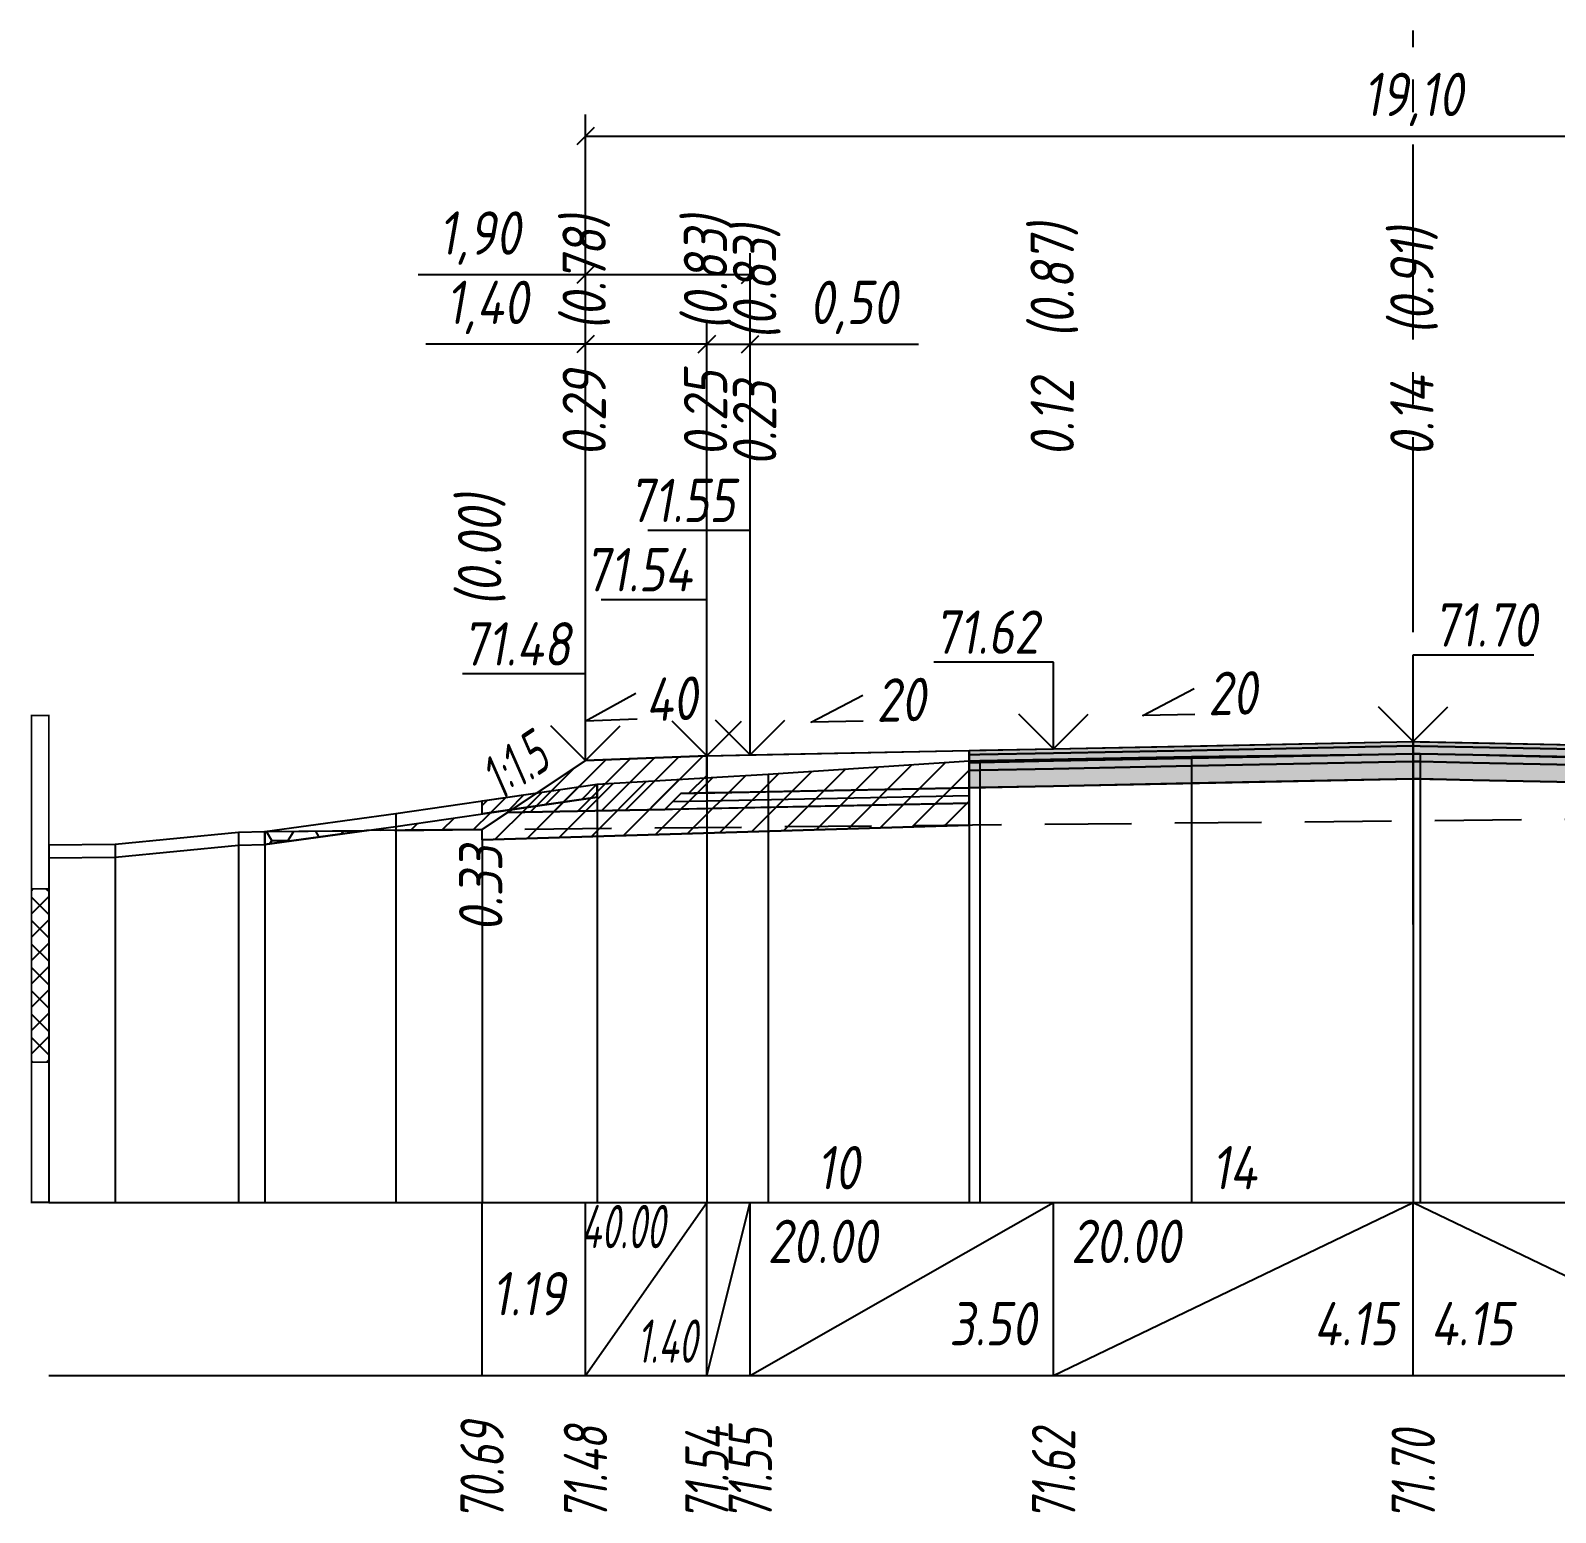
# Model space of a CAD drawing. Extents: x -717 to 1451, y -133302 to 233.
# Drawn here: x 78.9 to 166.9, y -8573.9 to -8488.4 of the extents above; entities that cross this region are included whole.
import ezdxf
from ezdxf.enums import TextEntityAlignment as Align

# ---------------------------------------------------------------- set-up
doc = ezdxf.new("R2010")
doc.units = 0
doc.linetypes.add('осевая2', pattern=[1.125, 0.75, -0.125, 0.125, -0.125])
doc.linetypes.add('штриховая', pattern=[0.75, 0.5, -0.25])
for name, color, linetype in [('Интерполированный поперечник', 2, 'Continuous'), ('Код_514', 1, 'Continuous'), ('Контур_0', 7, 'Continuous'), ('Контур_2521', 7, 'Continuous'), ('Контур_2564', 7, 'Continuous'), ('Контур_2660', 7, 'Continuous'), ('Контур_2665', 7, 'Continuous'), ('Контур_400', 7, 'Continuous'), ('Контур_508', 7, 'Continuous'), ('Контур_512', 7, 'Continuous'), ('Контур_513', 7, 'Continuous'), ('Контур_818', 7, 'Continuous'), ('Красный поперечник', 1, 'Continuous'), ('Линейка абсолютных высот', 7, 'Continuous'), ('Объём_2501', 7, 'Continuous'), ('Объём_2564', 7, 'Continuous'), ('Объём_2650', 7, 'Continuous'), ('Объём_2660', 7, 'Continuous'), ('Объём_2661', 7, 'Continuous'), ('Объём_2665', 7, 'Continuous'), ('Объём_2666', 7, 'Continuous'), ('Объём_2667', 7, 'Continuous'), ('Объём_2668', 7, 'Continuous'), ('Объём_2669', 7, 'Continuous'), ('Объём_2675', 7, 'Continuous'), ('Объём_2753', 7, 'Continuous'), ('Ось', 1, 'осевая2'), ('Откосы', 7, 'Continuous'), ('Отметки покрытия', 7, 'Continuous'), ('Рабочие отметки', 7, 'Continuous'), ('Рабочие отметки доп.', 7, 'Continuous'), ('Слои выравнивания', 7, 'Continuous'), ('Таблица', 7, 'Continuous'), ('Уклоны проезжей части', 7, 'Continuous'), ('Черный поперечник', 3, 'Continuous')]:
    doc.layers.add(name, color=color, linetype=linetype)
for name, color, linetype, true_color in [('Контур_2540', 2, 'Continuous', 0xffff00), ('Контур_2560', 2, 'Continuous', 0xffff00), ('Контур_2561', 7, 'Continuous', 0xff8040), ('Контур_2562', 3, 'Continuous', 0x00ff00), ('Контур_2563', 7, 'Continuous', 0xff8000), ('Контур_2570', 7, 'Continuous', 0x80ff00), ('Контур_2725', 7, 'Continuous', 0x323232), ('Контур_2736', 4, 'Continuous', 0x00ffff), ('Контур_2737', 4, 'Continuous', 0x00ffff), ('Контур_2738', 4, 'Continuous', 0x00ffff), ('Контур_2739', 4, 'Continuous', 0x00ffff), ('Контур_2741', 4, 'Continuous', 0x00ffff), ('Контур_2742', 4, 'Continuous', 0x00ffff), ('Контур_2743', 4, 'Continuous', 0x00ffff), ('Контур_2744', 7, 'Continuous', 0xa4ffff), ('Контур_2745', 7, 'Continuous', 0xa4ffff), ('Контур_2747', 4, 'Continuous', 0x00ffff), ('Контур_2748', 4, 'Continuous', 0x00ffff), ('Контур_2749', 4, 'Continuous', 0x00ffff), ('Контур_2750', 4, 'Continuous', 0x00ffff), ('Контур_2751', 4, 'Continuous', 0x00ffff), ('Контур_2752', 4, 'Continuous', 0x00ffff), ('Контур_2760', 7, 'Continuous', 0x323232), ('Контур_2761', 7, 'Continuous', 0x323232), ('Контур_2762', 7, 'Continuous', 0x323232), ('Контур_2763', 7, 'Continuous', 0x323232), ('Контур_402', 7, 'Continuous', 0xff6464), ('Контур_703', 4, 'Continuous', 0x00ffff), ('Контур_705', 4, 'Continuous', 0x00ffff), ('Контур_707', 4, 'Continuous', 0x00ffff), ('Контур_720', 131, 'Continuous', 0xaaffff), ('Объём_2500', 7, 'Continuous', 0xc0c0c0), ('Объём_2520', 7, 'Continuous', 0x80ffff), ('Объём_2540', 2, 'Continuous', 0xffff00), ('Объём_2560', 2, 'Continuous', 0xffff00), ('Объём_2561', 7, 'Continuous', 0xff8040), ('Объём_2562', 3, 'Continuous', 0x00ff00), ('Объём_2563', 7, 'Continuous', 0xff8000), ('Объём_2570', 7, 'Continuous', 0x80ff00), ('Объём_2600', 7, 'Continuous', 0x808000), ('Объём_2746', 2, 'Continuous', 0xffff00)]:
    doc.layers.add(name, color=color, linetype=linetype, true_color=true_color)
doc.styles.get("Standard").update_dxf_attribs({"font": 'txt', "height": 2.5})
doc.styles.add('М', font='romand.shx', dxfattribs={"width": 0.8, "oblique": 10, "height": 2.5})
doc.dimstyles.new('ISO-25', dxfattribs={"dimtxt": 2.5, "dimasz": 2.5, "dimexe": 1.25, "dimexo": 0.625, "dimtad": 1, "dimtxsty": 'Standard', "dimcen": 2.5, "dimadec": 0, "dimazin": 0, "dimtfac": 1, "dimtmove": 0, "dimatfit": 3, "dimfxl": 1, "dimarcsym": 0})

# ---------------------------------------------------------------- blocks, each defined once
blk = doc.blocks.new('_Oblique')
at = {"color": 0, "linetype": 'ByBlock', "lineweight": -2}
blk.add_line((-0.5, -0.5), (0.5, 0.5), dxfattribs=at)
blk = doc.blocks.new('*D186')
at = {"color": 0, "lineweight": -2, "transparency": 16777216}
for p, q in [((110.968, -8529.947), (110.968, -8505.227)), ((117.968, -8529.667), (117.968, -8505.227)), ((110.968, -8506.477), (101.752, -8506.477)), ((117.968, -8506.477), (110.968, -8506.477))]:
    blk.add_line(p, q, dxfattribs=at)
at = {"layer": 'Defpoints', "color": 0, "transparency": 16777216}
for p in [(117.968, -8506.477), (110.968, -8530.572), (117.968, -8530.292)]:
    blk.add_point(p, dxfattribs=at)
at = {"color": 0, "lineweight": -2, "transparency": 16777216, "rotation": 180}
blk.add_blockref('_Oblique', (110.968, -8506.477), dxfattribs=at)
at = {"color": 0, "lineweight": -2, "transparency": 16777216}
blk.add_blockref('_Oblique', (117.968, -8506.477), dxfattribs=at)
at = {"color": 0, "transparency": 16777216, "insert": (105.292, -8504.364), "char_height": 2.5, "width": 8.75, "attachment_point": 5, "style": 'М'}
blk.add_mtext('1,40', dxfattribs=at)
blk = doc.blocks.new('*D188')
at = {"color": 0, "lineweight": -2, "transparency": 16777216}
for p, q in [((117.968, -8529.667), (117.968, -8505.227)), ((120.468, -8529.617), (120.468, -8505.227)), ((117.968, -8506.477), (120.468, -8506.477)), ((120.468, -8506.477), (130.183, -8506.477))]:
    blk.add_line(p, q, dxfattribs=at)
at = {"layer": 'Defpoints', "color": 0, "transparency": 16777216}
for p in [(120.468, -8506.477), (117.968, -8530.292), (120.468, -8530.242)]:
    blk.add_point(p, dxfattribs=at)
at = {"color": 0, "lineweight": -2, "transparency": 16777216, "rotation": 180}
blk.add_blockref('_Oblique', (117.968, -8506.477), dxfattribs=at)
at = {"color": 0, "lineweight": -2, "transparency": 16777216}
blk.add_blockref('_Oblique', (120.468, -8506.477), dxfattribs=at)
at = {"color": 0, "transparency": 16777216, "insert": (126.421, -8504.364), "char_height": 2.5, "width": 9.16667, "attachment_point": 5, "style": 'М'}
blk.add_mtext('0,50', dxfattribs=at)
blk = doc.blocks.new('*D191')
at = {"color": 0, "lineweight": -2, "transparency": 16777216}
for p, q in [((110.968, -8529.947), (110.968, -8501.227)), ((120.468, -8529.617), (120.468, -8501.227)), ((110.968, -8502.477), (101.309, -8502.477)), ((120.468, -8502.477), (110.968, -8502.477))]:
    blk.add_line(p, q, dxfattribs=at)
at = {"layer": 'Defpoints', "color": 0, "transparency": 16777216}
for p in [(120.468, -8502.477), (110.968, -8530.572), (120.468, -8530.242)]:
    blk.add_point(p, dxfattribs=at)
at = {"color": 0, "lineweight": -2, "transparency": 16777216, "rotation": 180}
blk.add_blockref('_Oblique', (110.968, -8502.477), dxfattribs=at)
at = {"color": 0, "lineweight": -2, "transparency": 16777216}
blk.add_blockref('_Oblique', (120.468, -8502.477), dxfattribs=at)
at = {"color": 0, "transparency": 16777216, "insert": (104.849, -8500.364), "char_height": 2.5, "width": 8.75, "attachment_point": 5, "style": 'М'}
blk.add_mtext('1,90', dxfattribs=at)
blk = doc.blocks.new('*D192')
at = {"color": 0, "lineweight": -2, "transparency": 16777216}
for p, q in [((110.968, -8529.947), (110.968, -8493.227)), ((206.468, -8529.947), (206.468, -8493.227)), ((110.968, -8494.477), (206.468, -8494.477))]:
    blk.add_line(p, q, dxfattribs=at)
at = {"layer": 'Defpoints', "color": 0, "transparency": 16777216}
for p in [(206.468, -8494.477), (110.968, -8530.572), (206.468, -8530.572)]:
    blk.add_point(p, dxfattribs=at)
at = {"color": 0, "lineweight": -2, "transparency": 16777216, "rotation": 180}
blk.add_blockref('_Oblique', (110.968, -8494.477), dxfattribs=at)
at = {"color": 0, "lineweight": -2, "transparency": 16777216}
blk.add_blockref('_Oblique', (206.468, -8494.477), dxfattribs=at)
at = {"color": 0, "transparency": 16777216, "insert": (158.718, -8492.364), "char_height": 2.5, "width": 10.41667, "attachment_point": 5, "style": 'М'}
blk.add_mtext('19,10', dxfattribs=at)

msp = doc.modelspace()

# ---------------------------------------------------------------- hatches: boundary and pattern name
at = {"layer": 'Линейка абсолютных высот'}
h = msp.add_hatch(dxfattribs=at)
h.set_pattern_fill('ANSI37', scale=0.3, style=0)
h.paths.add_polyline_path([(80, -8547.915), (80, -8537.915), (79, -8537.915), (79, -8547.915)])
at = {"layer": 'Объём_2563'}
h = msp.add_hatch(dxfattribs=at)
h.set_pattern_fill('ANSI31', color=256, scale=0.3)
h.paths.add_polyline_path([(110.968, -8530.51), (117.968, -8530.23), (117.968, -8532.38), (116.468, -8532.41), (115.55, -8533.328), (106.468, -8533.51)])
at = {"layer": 'Объём_2570'}
h = msp.add_hatch(dxfattribs=at)
h.set_pattern_fill('ANSI31', color=256, scale=0.2)
h.paths.add_polyline_path([(111.632, -8532.619), (105, -8533.591), (105, -8532.841), (111.632, -8531.869)])
at = {"layer": 'Объём_2600'}
h = msp.add_hatch(dxfattribs=at)
h.set_pattern_fill('ANSI31', color=6, scale=0.4)
h.paths.add_polyline_path([(121.508, -8531.292), (133.093, -8530.527), (133.093, -8534.234), (105, -8535.077), (105, -8534.489), (98.334, -8534.552), (100.033, -8534.318), (111.632, -8532.619), (111.632, -8531.869)])
h = msp.add_hatch(dxfattribs=at)
h.set_pattern_fill('HONEY', color=5, scale=0.3)
h.paths.add_polyline_path([(92.472, -8535.358), (92.472, -8534.608), (98.334, -8534.552)])
at = {"layer": 'Слои выравнивания'}
for color, points in [(2, [(133.093, -8529.927), (133.721, -8529.915), (137.968, -8529.83), (145.921, -8529.671), (158.671, -8529.416), (158.718, -8529.415), (158.718, -8529.665), (158.671, -8529.666), (145.921, -8529.921), (137.968, -8530.08), (133.721, -8530.165), (133.093, -8530.177)]), (3, [(133.093, -8530.177), (133.721, -8530.165), (137.968, -8530.08), (145.921, -8529.921), (158.671, -8529.666), (158.718, -8529.665), (158.718, -8530.115), (158.671, -8530.116), (145.921, -8530.371), (137.968, -8530.53), (133.721, -8530.615), (133.093, -8530.627)]), (2, [(158.718, -8529.415), (158.729, -8529.415), (159.107, -8529.423), (162.159, -8529.484), (172.835, -8529.697), (179.468, -8529.83), (184.929, -8529.939), (184.929, -8530.189), (179.468, -8530.08), (172.835, -8529.947), (162.159, -8529.734), (159.107, -8529.673), (158.729, -8529.665), (158.718, -8529.665)]), (3, [(158.718, -8529.665), (158.729, -8529.665), (159.107, -8529.673), (162.159, -8529.734), (172.835, -8529.947), (179.468, -8530.08), (184.929, -8530.189), (184.929, -8530.639), (179.468, -8530.53), (172.835, -8530.397), (162.159, -8530.184), (159.107, -8530.123), (158.729, -8530.115), (158.718, -8530.115)]), (4, [(133.093, -8530.627), (133.721, -8530.615), (137.968, -8530.53), (145.921, -8530.371), (158.671, -8530.116), (158.718, -8530.115), (158.718, -8530.565), (158.671, -8530.566), (145.921, -8530.821), (137.968, -8530.98), (133.721, -8531.065), (133.093, -8531.077)]), (5, [(133.093, -8531.077), (133.721, -8531.065), (137.968, -8530.98), (145.921, -8530.821), (158.671, -8530.566), (158.718, -8530.565), (158.718, -8531.565), (158.671, -8531.566), (145.921, -8531.821), (137.968, -8531.98), (133.721, -8532.065), (133.093, -8532.077)]), (4, [(158.718, -8530.115), (158.729, -8530.115), (159.107, -8530.123), (162.159, -8530.184), (172.835, -8530.397), (179.468, -8530.53), (184.929, -8530.639), (184.929, -8531.089), (179.468, -8530.98), (172.835, -8530.847), (162.159, -8530.634), (159.107, -8530.573), (158.729, -8530.565), (158.718, -8530.565)]), (5, [(158.718, -8530.565), (158.729, -8530.565), (159.107, -8530.573), (162.159, -8530.634), (172.835, -8530.847), (179.468, -8530.98), (184.929, -8531.089), (184.929, -8532.089), (179.468, -8531.98), (172.835, -8531.847), (162.159, -8531.634), (159.107, -8531.573), (158.729, -8531.565), (158.718, -8531.565)])]:
    msp.add_hatch(color=color, dxfattribs=at).paths.add_polyline_path(points)

# ---------------------------------------------------------------- linework, layer by layer
at = {"layer": 'Интерполированный поперечник', "linetype": 'штриховая', "ltscale": 10, "flags": 128}
msp.add_lwpolyline([(92.472, -8534.608), (217.149, -8533.422)], dxfattribs=at)
at = {"layer": 'Код_514'}
for p, q in [((105, -8566), (105, -8556)), ((110.968, -8566), (110.968, -8556)), ((110.968, -8566), (117.968, -8556)), ((117.968, -8566), (117.968, -8556)), ((117.968, -8566), (120.468, -8556)), ((120.468, -8566), (120.468, -8556)), ((120.468, -8566), (137.968, -8556)), ((137.968, -8566), (137.968, -8556)), ((137.968, -8566), (158.718, -8556)), ((158.718, -8566), (158.718, -8556)), ((158.718, -8556), (179.468, -8566))]:
    msp.add_line(p, q, dxfattribs=at)
at = {"layer": 'Контур_0', "flags": 128}
for points in [[(110.968, -8530.51), (105, -8534.489), (105, -8534.489), (105, -8534.489), (105, -8534.489), (105, -8534.489), (105, -8534.489), (105, -8534.489), (105, -8534.489), (105, -8534.489), (105, -8534.489), (105, -8534.489), (105, -8534.489), (105, -8534.489), (105, -8534.489), (105, -8534.489)], [(110.968, -8530.51), (105, -8534.489), (105, -8534.489), (105, -8534.489), (105, -8534.489), (105, -8534.489), (105, -8534.489), (105, -8534.489), (105, -8534.489), (105, -8534.489), (105, -8534.489), (105, -8534.489), (105, -8534.489), (105, -8534.489), (105, -8534.489), (105, -8534.489), (105, -8534.489), (105, -8534.489), (105, -8534.489), (105, -8534.489), (105, -8534.489), (105, -8534.489), (105, -8534.489), (105, -8534.489), (105, -8534.489), (105, -8534.489), (105, -8534.489), (105, -8534.489), (105, -8534.489), (105, -8534.489)], [(120.468, -8532.33), (117.968, -8532.38), (117.968, -8530.23), (133.093, -8529.927), (133.093, -8532.077), (120.468, -8532.33), (120.468, -8532.33)], [(106.468, -8533.51), (115.55, -8533.328), (116.468, -8532.41), (117.968, -8532.38)], [(116.468, -8532.41), (133.093, -8532.077), (133.093, -8532.977), (115.55, -8533.328), (116.468, -8532.41), (116.468, -8532.41)]]:
    msp.add_lwpolyline(points, dxfattribs=at)
at = {"layer": 'Контур_2521', "color": 250, "flags": 128}
msp.add_lwpolyline([(116.009, -8532.869), (133.093, -8532.527)], dxfattribs=at)
at = {"layer": 'Контур_2540', "flags": 128}
msp.add_lwpolyline([(106.468, -8533.51), (133.093, -8532.977), (133.093, -8534.234), (105, -8535.077), (105, -8534.489), (106.468, -8533.51), (106.468, -8533.51)], dxfattribs=at)
at = {"layer": 'Контур_2560', "flags": 128}
msp.add_lwpolyline([(110.968, -8530.51), (110.968, -8530.51), (110.968, -8530.51), (117.968, -8530.23)], dxfattribs=at)
at = {"layer": 'Контур_2561', "flags": 128}
msp.add_lwpolyline([(117.968, -8530.23), (117.968, -8530.23), (110.968, -8530.51), (110.968, -8530.51), (117.968, -8530.23)], dxfattribs=at)
at = {"layer": 'Контур_2562', "flags": 128}
msp.add_lwpolyline([(110.968, -8530.51), (110.968, -8530.51), (110.968, -8530.51), (110.968, -8530.51), (110.968, -8530.51)], dxfattribs=at)
at = {"layer": 'Контур_2563', "flags": 128}
msp.add_lwpolyline([(110.968, -8530.51), (117.968, -8530.23), (117.968, -8532.38), (116.468, -8532.41), (115.55, -8533.328), (106.468, -8533.51), (110.968, -8530.51), (110.968, -8530.51)], dxfattribs=at)
at = {"layer": 'Контур_2564', "flags": 128}
msp.add_lwpolyline([(110.968, -8530.51), (117.968, -8530.23)], dxfattribs=at)
at = {"layer": 'Контур_2570', "flags": 128}
msp.add_lwpolyline([(80, -8536.113), (83.841, -8536.076), (90.945, -8535.394), (92.472, -8535.358), (92.472, -8535.358), (100.033, -8534.318), (111.632, -8532.619), (111.632, -8531.869), (121.508, -8531.292), (133.093, -8530.527), (133.721, -8530.508), (145.921, -8530.275), (158.718, -8530.115), (159.107, -8530.11), (172.835, -8530.44), (184.929, -8530.701), (193.274, -8531.552), (204.356, -8532.444), (204.356, -8533.194), (217.149, -8534.172), (217.149, -8534.172), (217.165, -8534.17), (243.17, -8532.753), (245.876, -8532.726)], dxfattribs=at)
at = {"layer": 'Контур_2660', "flags": 128}
msp.add_lwpolyline([(105, -8535.077), (133.093, -8534.234)], dxfattribs=at)
at = {"layer": 'Контур_2665', "flags": 128}
msp.add_lwpolyline([(110.968, -8530.51), (110.968, -8530.51)], dxfattribs=at)
at = {"layer": 'Контур_2725', "flags": 128}
msp.add_lwpolyline([(133.093, -8532.077), (133.721, -8532.065), (137.968, -8531.98), (145.921, -8531.821), (158.671, -8531.566), (158.718, -8531.565), (158.729, -8531.565), (159.107, -8531.573), (162.159, -8531.634), (172.835, -8531.847), (179.468, -8531.98), (184.929, -8532.089)], dxfattribs=at)
at = {"layer": 'Контур_2736', "flags": 128}
msp.add_lwpolyline([(110.968, -8530.51), (105, -8534.489)], dxfattribs=at)
at = {"layer": 'Контур_2737', "flags": 128}
msp.add_lwpolyline([(105, -8534.489), (105, -8534.489)], dxfattribs=at)
at = {"layer": 'Контур_2738', "flags": 128}
msp.add_lwpolyline([(105, -8534.489), (105, -8534.489)], dxfattribs=at)
at = {"layer": 'Контур_2739', "flags": 128}
msp.add_lwpolyline([(105, -8534.489), (105, -8534.489)], dxfattribs=at)
at = {"layer": 'Контур_2741', "flags": 128}
msp.add_lwpolyline([(105, -8534.489), (105, -8534.489)], dxfattribs=at)
at = {"layer": 'Контур_2742', "flags": 128}
msp.add_lwpolyline([(105, -8534.489), (105, -8534.489)], dxfattribs=at)
at = {"layer": 'Контур_2743', "flags": 128}
msp.add_lwpolyline([(105, -8534.489), (105, -8534.489)], dxfattribs=at)
at = {"layer": 'Контур_2744', "flags": 128}
msp.add_lwpolyline([(105, -8534.489), (105, -8534.489)], dxfattribs=at)
msp.add_lwpolyline([(105, -8534.489), (105, -8534.489)], dxfattribs=at)
msp.add_lwpolyline([(105, -8534.489), (105, -8534.489)], dxfattribs=at)
msp.add_lwpolyline([(105, -8534.489), (105, -8534.489)], dxfattribs=at)
msp.add_lwpolyline([(105, -8534.489), (105, -8534.489)], dxfattribs=at)
msp.add_lwpolyline([(105, -8534.489), (105, -8534.489)], dxfattribs=at)
at = {"layer": 'Контур_2745', "flags": 128}
msp.add_lwpolyline([(105, -8534.489), (105, -8534.489)], dxfattribs=at)
msp.add_lwpolyline([(105, -8534.489), (105, -8534.489)], dxfattribs=at)
msp.add_lwpolyline([(105, -8534.489), (105, -8534.489)], dxfattribs=at)
msp.add_lwpolyline([(105, -8534.489), (105, -8534.489)], dxfattribs=at)
msp.add_lwpolyline([(105, -8534.489), (105, -8534.489)], dxfattribs=at)
msp.add_lwpolyline([(105, -8534.489), (105, -8534.489)], dxfattribs=at)
at = {"layer": 'Контур_2747', "flags": 128}
msp.add_lwpolyline([(105, -8534.489), (105, -8534.489)], dxfattribs=at)
at = {"layer": 'Контур_2748', "flags": 128}
msp.add_lwpolyline([(105, -8534.489), (105, -8534.489)], dxfattribs=at)
at = {"layer": 'Контур_2749', "flags": 128}
msp.add_lwpolyline([(105, -8534.489), (105, -8534.489)], dxfattribs=at)
at = {"layer": 'Контур_2750', "flags": 128}
msp.add_lwpolyline([(105, -8534.489), (105, -8534.489)], dxfattribs=at)
at = {"layer": 'Контур_2751', "flags": 128}
msp.add_lwpolyline([(105, -8534.489), (105, -8534.489)], dxfattribs=at)
at = {"layer": 'Контур_2752', "flags": 128}
msp.add_lwpolyline([(105, -8534.489), (105, -8534.489)], dxfattribs=at)
at = {"layer": 'Контур_2760', "flags": 128}
msp.add_lwpolyline([(133.093, -8529.927), (133.721, -8529.915), (137.968, -8529.83), (145.921, -8529.671), (158.671, -8529.416), (158.718, -8529.415), (158.729, -8529.415), (159.107, -8529.423), (162.159, -8529.484), (172.835, -8529.697), (179.468, -8529.83), (184.929, -8529.939)], dxfattribs=at)
at = {"layer": 'Контур_2761', "flags": 128}
msp.add_lwpolyline([(133.093, -8530.177), (133.721, -8530.165), (137.968, -8530.08), (145.921, -8529.921), (158.671, -8529.666), (158.718, -8529.665), (158.729, -8529.665), (159.107, -8529.673), (162.159, -8529.734), (172.835, -8529.947), (179.468, -8530.08), (184.929, -8530.189)], dxfattribs=at)
at = {"layer": 'Контур_2762', "flags": 128}
msp.add_lwpolyline([(133.093, -8530.627), (133.721, -8530.615), (137.968, -8530.53), (145.921, -8530.371), (158.671, -8530.116), (158.718, -8530.115), (158.729, -8530.115), (159.107, -8530.123), (162.159, -8530.184), (172.835, -8530.397), (179.468, -8530.53), (184.929, -8530.639)], dxfattribs=at)
at = {"layer": 'Контур_2763', "flags": 128}
msp.add_lwpolyline([(133.093, -8531.077), (133.721, -8531.065), (137.968, -8530.98), (145.921, -8530.821), (158.671, -8530.566), (158.718, -8530.565), (158.729, -8530.565), (159.107, -8530.573), (162.159, -8530.634), (172.835, -8530.847), (179.468, -8530.98), (184.929, -8531.089)], dxfattribs=at)
at = {"layer": 'Контур_400', "flags": 128}
for points in [[(117.968, -8530.23), (120.468, -8530.18), (120.468, -8530.18), (120.468, -8530.18), (120.468, -8530.18), (120.468, -8530.18), (120.468, -8530.18), (137.968, -8529.83), (158.718, -8529.415)], [(158.718, -8529.415), (179.468, -8529.83), (196.968, -8530.18), (196.968, -8530.18), (196.968, -8530.18), (196.968, -8530.18), (196.968, -8530.18), (196.968, -8530.18), (199.468, -8530.23)]]:
    msp.add_lwpolyline(points, dxfattribs=at)
at = {"layer": 'Контур_402', "flags": 128}
msp.add_lwpolyline([(105, -8535.077), (133.093, -8534.234), (133.093, -8532.077), (158.718, -8531.565), (184.929, -8532.089), (184.929, -8534.251), (213.36, -8535.104)], dxfattribs=at)
at = {"layer": 'Контур_508', "flags": 128}
msp.add_lwpolyline([(105, -8535.077), (133.093, -8534.234), (133.093, -8532.077), (158.718, -8531.565), (184.929, -8532.089), (184.929, -8534.251), (213.36, -8535.104), (214.703, -8536), (216.703, -8536), (220.876, -8533.218)], dxfattribs=at)
at = {"layer": 'Контур_512', "flags": 128}
msp.add_lwpolyline([(105, -8535.077), (133.093, -8534.234)], dxfattribs=at)
at = {"layer": 'Контур_513', "flags": 128}
msp.add_lwpolyline([(105, -8535.077), (133.093, -8534.234), (133.093, -8532.077), (158.718, -8531.565), (184.929, -8532.089), (184.929, -8534.251), (213.36, -8535.104), (214.703, -8536), (216.703, -8536), (220.876, -8533.218)], dxfattribs=at)
at = {"layer": 'Контур_703', "flags": 128}
for points in [[(110.968, -8530.51), (105, -8534.489)], [(105, -8534.489), (105, -8534.489)]]:
    msp.add_lwpolyline(points, dxfattribs=at)
at = {"layer": 'Контур_705', "flags": 128}
msp.add_lwpolyline([(105, -8534.489), (105, -8534.489)], dxfattribs=at)
at = {"layer": 'Контур_707', "flags": 128}
msp.add_lwpolyline([(105, -8534.489), (105, -8534.489)], dxfattribs=at)
at = {"layer": 'Контур_720', "flags": 128}
msp.add_lwpolyline([(105, -8534.489), (105, -8534.489)], dxfattribs=at)
at = {"layer": 'Контур_818', "flags": 128}
msp.add_lwpolyline([(105, -8533.591), (111.632, -8532.619), (111.632, -8531.869), (121.508, -8531.292), (133.093, -8530.527), (133.721, -8530.508), (145.921, -8530.275), (158.718, -8530.115), (159.107, -8530.11), (172.835, -8530.44), (184.929, -8530.701), (193.274, -8531.552), (204.356, -8532.444), (204.356, -8533.194), (217.149, -8534.172), (217.149, -8534.172), (217.165, -8534.17), (220.876, -8533.968)], dxfattribs=at)
at = {"layer": 'Красный поперечник'}
for p, q in [((137.968, -8529.83), (158.718, -8529.415)), ((158.718, -8529.415), (179.468, -8529.83)), ((105, -8534.489), (110.968, -8530.51)), ((110.968, -8530.51), (117.968, -8530.23)), ((117.968, -8530.23), (120.468, -8530.18)), ((120.468, -8530.18), (137.968, -8529.83)), ((133.093, -8534.234), (133.093, -8556)), ((105, -8535.077), (105, -8556))]:
    msp.add_line(p, q, dxfattribs=at)
at = {"layer": 'Линейка абсолютных высот', "color": 7, "const_width": 0.1, "flags": 128}
for points in [[(80, -8537.915), (80, -8527.915), (79, -8527.915), (79, -8537.915), (80, -8537.915)], [(80, -8547.915), (80, -8537.915), (79, -8537.915), (79, -8547.915), (80, -8547.915)], [(80, -8556), (80, -8547.915), (79, -8547.915), (79, -8556), (80, -8556)]]:
    msp.add_lwpolyline(points, dxfattribs=at)
at = {"layer": 'Объём_2500', "flags": 128}
msp.add_lwpolyline([(120.468, -8532.33), (117.968, -8532.38), (117.968, -8530.23), (133.093, -8529.927), (133.093, -8532.077), (120.468, -8532.33), (120.468, -8532.33)], dxfattribs=at)
at = {"layer": 'Объём_2501', "flags": 128}
for points in [[(117.968, -8530.23), (120.468, -8530.18), (120.468, -8530.18), (120.468, -8530.18), (120.468, -8530.18), (120.468, -8530.18), (120.468, -8530.18), (137.968, -8529.83), (158.718, -8529.415)], [(158.718, -8529.415), (179.468, -8529.83), (196.968, -8530.18), (196.968, -8530.18), (196.968, -8530.18), (196.968, -8530.18), (196.968, -8530.18), (196.968, -8530.18), (199.468, -8530.23)]]:
    msp.add_lwpolyline(points, dxfattribs=at)
at = {"layer": 'Объём_2520', "color": 250, "flags": 128}
msp.add_lwpolyline([(116.468, -8532.41), (133.093, -8532.077), (133.093, -8532.977), (115.55, -8533.328), (116.468, -8532.41), (116.468, -8532.41)], dxfattribs=at)
at = {"layer": 'Объём_2540', "flags": 128}
msp.add_lwpolyline([(106.468, -8533.51), (133.093, -8532.977), (133.093, -8534.234), (105, -8535.077), (105, -8534.489), (106.468, -8533.51), (106.468, -8533.51)], dxfattribs=at)
at = {"layer": 'Объём_2560', "flags": 128}
msp.add_lwpolyline([(110.968, -8530.51), (110.968, -8530.51), (110.968, -8530.51), (117.968, -8530.23)], dxfattribs=at)
at = {"layer": 'Объём_2561', "flags": 128}
msp.add_lwpolyline([(117.968, -8530.23), (117.968, -8530.23), (110.968, -8530.51), (110.968, -8530.51), (117.968, -8530.23)], dxfattribs=at)
at = {"layer": 'Объём_2562', "flags": 128}
msp.add_lwpolyline([(110.968, -8530.51), (110.968, -8530.51), (110.968, -8530.51), (110.968, -8530.51), (110.968, -8530.51)], dxfattribs=at)
at = {"layer": 'Объём_2563', "color": 250, "flags": 128}
msp.add_lwpolyline([(110.968, -8530.51), (117.968, -8530.23), (117.968, -8532.38), (116.468, -8532.41), (115.55, -8533.328), (106.468, -8533.51), (110.968, -8530.51), (110.968, -8530.51)], dxfattribs=at)
at = {"layer": 'Объём_2564', "flags": 128}
msp.add_lwpolyline([(110.968, -8530.51), (117.968, -8530.23)], dxfattribs=at)
at = {"layer": 'Объём_2570', "flags": 128}
msp.add_lwpolyline([(111.632, -8532.619), (105, -8533.591), (105, -8532.841), (111.632, -8531.869), (111.632, -8532.619), (111.632, -8532.619)], dxfattribs=at)
at = {"layer": 'Объём_2600', "color": 5, "flags": 128}
msp.add_lwpolyline([(92.472, -8535.358), (92.472, -8534.608), (98.334, -8534.552), (92.472, -8535.358), (92.472, -8535.358)], dxfattribs=at)
at = {"layer": 'Объём_2650', "color": 6, "flags": 128}
msp.add_lwpolyline([(121.508, -8531.292), (133.093, -8530.527), (133.093, -8534.234), (105, -8535.077), (105, -8534.489), (98.334, -8534.552), (100.033, -8534.318), (111.632, -8532.619), (111.632, -8531.869), (121.508, -8531.292), (121.508, -8531.292)], dxfattribs=at)
at = {"layer": 'Объём_2660', "flags": 128}
msp.add_lwpolyline([(105, -8535.077), (133.093, -8534.234)], dxfattribs=at)
at = {"layer": 'Объём_2661', "flags": 128}
msp.add_lwpolyline([(110.968, -8530.51), (105, -8534.489)], dxfattribs=at)
at = {"layer": 'Объём_2665', "flags": 128}
msp.add_lwpolyline([(110.968, -8530.51), (110.968, -8530.51)], dxfattribs=at)
at = {"layer": 'Объём_2666', "flags": 128}
msp.add_lwpolyline([(110.968, -8530.51), (105, -8534.489)], dxfattribs=at)
at = {"layer": 'Объём_2667', "flags": 128}
msp.add_lwpolyline([(105, -8534.489), (105, -8534.489)], dxfattribs=at)
msp.add_lwpolyline([(105, -8534.489), (105, -8534.489)], dxfattribs=at)
at = {"layer": 'Объём_2668', "flags": 128}
msp.add_lwpolyline([(105, -8534.489), (105, -8534.489)], dxfattribs=at)
msp.add_lwpolyline([(105, -8534.489), (105, -8534.489)], dxfattribs=at)
at = {"layer": 'Объём_2669', "flags": 128}
msp.add_lwpolyline([(105, -8534.489), (105, -8534.489)], dxfattribs=at)
msp.add_lwpolyline([(105, -8534.489), (105, -8534.489)], dxfattribs=at)
at = {"layer": 'Объём_2675', "flags": 128}
msp.add_lwpolyline([(105, -8534.489), (105, -8534.489)], dxfattribs=at)
msp.add_lwpolyline([(105, -8534.489), (105, -8534.489)], dxfattribs=at)
msp.add_lwpolyline([(105, -8534.489), (105, -8534.489)], dxfattribs=at)
msp.add_lwpolyline([(105, -8534.489), (105, -8534.489)], dxfattribs=at)
msp.add_lwpolyline([(105, -8534.489), (105, -8534.489)], dxfattribs=at)
msp.add_lwpolyline([(105, -8534.489), (105, -8534.489)], dxfattribs=at)
msp.add_lwpolyline([(105, -8534.489), (105, -8534.489)], dxfattribs=at)
msp.add_lwpolyline([(105, -8534.489), (105, -8534.489)], dxfattribs=at)
msp.add_lwpolyline([(105, -8534.489), (105, -8534.489)], dxfattribs=at)
msp.add_lwpolyline([(105, -8534.489), (105, -8534.489)], dxfattribs=at)
msp.add_lwpolyline([(105, -8534.489), (105, -8534.489)], dxfattribs=at)
msp.add_lwpolyline([(105, -8534.489), (105, -8534.489)], dxfattribs=at)
at = {"layer": 'Объём_2746', "flags": 128}
msp.add_lwpolyline([(111.632, -8532.619), (111.632, -8531.869), (121.508, -8531.292), (133.093, -8530.527), (133.093, -8534.234), (105, -8535.077), (105, -8534.489), (106.726, -8533.338), (111.632, -8532.619), (111.632, -8532.619)], dxfattribs=at)
at = {"layer": 'Объём_2753', "flags": 128}
msp.add_lwpolyline([(133.093, -8529.927), (133.093, -8529.927)], dxfattribs=at)
at = {"layer": 'Ось', "ltscale": 15}
msp.add_line((158.718, -8539.971), (158.718, -8488.386), dxfattribs=at)
at = {"layer": 'Откосы', "color": 1, "flags": 128}
for points in [[(113.939, -8528.115), (110.941, -8528.235), (113.879, -8526.616)], [(126.992, -8528.238), (123.993, -8528.298), (126.962, -8526.739)], [(146.117, -8527.856), (143.118, -8527.916), (146.087, -8526.356)]]:
    msp.add_lwpolyline(points, dxfattribs=at)
at = {"layer": 'Отметки покрытия', "color": 1}
for p, q in [((120.468, -8517.23), (114.568, -8517.23)), ((120.468, -8530.18), (120.468, -8517.23)), ((117.968, -8521.23), (111.868, -8521.23)), ((117.968, -8530.23), (117.968, -8521.23)), ((158.718, -8529.415), (158.718, -8524.415)), ((158.718, -8524.415), (165.668, -8524.415)), ((137.968, -8524.83), (131.068, -8524.83)), ((137.968, -8529.83), (137.968, -8524.83)), ((110.968, -8525.51), (103.868, -8525.51)), ((110.968, -8530.51), (110.968, -8525.51)), ((137.968, -8529.83), (135.968, -8527.83)), ((137.968, -8529.83), (139.968, -8527.83)), ((158.718, -8529.415), (156.718, -8527.415)), ((158.718, -8529.415), (160.718, -8527.415)), ((110.968, -8530.51), (108.968, -8528.51)), ((110.968, -8530.51), (112.968, -8528.51)), ((117.968, -8530.23), (115.968, -8528.23)), ((117.968, -8530.23), (119.968, -8528.23)), ((120.468, -8530.18), (118.468, -8528.18)), ((120.468, -8530.18), (122.468, -8528.18))]:
    msp.add_line(p, q, dxfattribs=at)
at = {"layer": 'Слои выравнивания'}
for p, q in [((158.718, -8529.415), (158.718, -8556)), ((117.968, -8530.23), (117.968, -8556)), ((133.093, -8529.927), (133.093, -8556))]:
    msp.add_line(p, q, dxfattribs=at)
at = {"layer": 'Слои выравнивания', "color": 2, "flags": 128}
for points in [[(133.093, -8529.927), (133.721, -8529.915), (137.968, -8529.83), (145.921, -8529.671), (158.671, -8529.416), (158.718, -8529.415), (158.718, -8529.665), (158.671, -8529.666), (145.921, -8529.921), (137.968, -8530.08), (133.721, -8530.165), (133.093, -8530.177)], [(158.718, -8529.415), (158.729, -8529.415), (159.107, -8529.423), (162.159, -8529.484), (172.835, -8529.697), (179.468, -8529.83), (184.929, -8529.939), (184.929, -8530.189), (179.468, -8530.08), (172.835, -8529.947), (162.159, -8529.734), (159.107, -8529.673), (158.729, -8529.665), (158.718, -8529.665)]]:
    msp.add_lwpolyline(points, close=True, dxfattribs=at)
at = {"layer": 'Слои выравнивания', "color": 3, "flags": 128}
for points in [[(133.093, -8530.177), (133.721, -8530.165), (137.968, -8530.08), (145.921, -8529.921), (158.671, -8529.666), (158.718, -8529.665), (158.718, -8530.115), (158.671, -8530.116), (145.921, -8530.371), (137.968, -8530.53), (133.721, -8530.615), (133.093, -8530.627)], [(158.718, -8529.665), (158.729, -8529.665), (159.107, -8529.673), (162.159, -8529.734), (172.835, -8529.947), (179.468, -8530.08), (184.929, -8530.189), (184.929, -8530.639), (179.468, -8530.53), (172.835, -8530.397), (162.159, -8530.184), (159.107, -8530.123), (158.729, -8530.115), (158.718, -8530.115)]]:
    msp.add_lwpolyline(points, close=True, dxfattribs=at)
at = {"layer": 'Слои выравнивания', "color": 4, "flags": 128}
for points in [[(133.093, -8530.627), (133.721, -8530.615), (137.968, -8530.53), (145.921, -8530.371), (158.671, -8530.116), (158.718, -8530.115), (158.718, -8530.565), (158.671, -8530.566), (145.921, -8530.821), (137.968, -8530.98), (133.721, -8531.065), (133.093, -8531.077)], [(158.718, -8530.115), (158.729, -8530.115), (159.107, -8530.123), (162.159, -8530.184), (172.835, -8530.397), (179.468, -8530.53), (184.929, -8530.639), (184.929, -8531.089), (179.468, -8530.98), (172.835, -8530.847), (162.159, -8530.634), (159.107, -8530.573), (158.729, -8530.565), (158.718, -8530.565)]]:
    msp.add_lwpolyline(points, close=True, dxfattribs=at)
at = {"layer": 'Слои выравнивания', "color": 5, "flags": 128}
for points in [[(133.093, -8531.077), (133.721, -8531.065), (137.968, -8530.98), (145.921, -8530.821), (158.671, -8530.566), (158.718, -8530.565), (158.718, -8531.565), (158.671, -8531.566), (145.921, -8531.821), (137.968, -8531.98), (133.721, -8532.065), (133.093, -8532.077)], [(158.718, -8530.565), (158.729, -8530.565), (159.107, -8530.573), (162.159, -8530.634), (172.835, -8530.847), (179.468, -8530.98), (184.929, -8531.089), (184.929, -8532.089), (179.468, -8531.98), (172.835, -8531.847), (162.159, -8531.634), (159.107, -8531.573), (158.729, -8531.565), (158.718, -8531.565)]]:
    msp.add_lwpolyline(points, close=True, dxfattribs=at)
at = {"layer": 'Таблица'}
for p, q in [((80, -8556), (245.876, -8556)), ((80, -8566), (245.876, -8566))]:
    msp.add_line(p, q, dxfattribs=at)
at = {"layer": 'Черный поперечник', "color": 7}
for p, q in [((133.093, -8530.527), (133.093, -8556)), ((133.721, -8530.508), (133.721, -8556)), ((145.921, -8530.275), (145.921, -8556)), ((158.718, -8530.115), (158.718, -8556)), ((159.107, -8530.11), (159.107, -8556)), ((121.508, -8531.292), (121.508, -8556)), ((111.632, -8531.869), (111.632, -8556)), ((100.033, -8533.568), (100.033, -8556)), ((90.945, -8534.644), (90.945, -8556)), ((92.472, -8534.608), (92.472, -8556)), ((80, -8535.363), (80, -8556)), ((83.841, -8535.326), (83.841, -8556))]:
    msp.add_line(p, q, dxfattribs=at)
at = {"layer": 'Черный поперечник', "flags": 128}
msp.add_lwpolyline([(80, -8535.363), (83.841, -8535.326), (90.945, -8534.644), (92.472, -8534.608), (100.033, -8533.568), (111.632, -8531.869), (121.508, -8531.292), (133.093, -8530.527), (133.721, -8530.508), (145.921, -8530.275), (158.718, -8530.115), (159.107, -8530.11), (172.835, -8530.44), (184.929, -8530.701), (193.274, -8531.552), (204.356, -8532.444), (217.149, -8533.422), (217.165, -8533.42), (243.17, -8532.003), (245.876, -8531.976)], dxfattribs=at)

# ---------------------------------------------------------------- texts
at = {"layer": 'Код_514', "style": 'М', "oblique": 10}
for s, width, p in [('40.00', 0.6, (110.689, -8556.148)), ('20.00', 0.8, (121.468, -8557)), ('20.00', 0.8, (138.968, -8557))]:
    msp.add_text(s, height=2.5, dxfattribs=dict(at, width=width)).set_placement(p, align=Align.TOP_LEFT)
at = {"layer": 'Код_514', "style": 'М', "oblique": 10, "width": 0.8}
msp.add_text('1.19', height=2.5, dxfattribs=at).set_placement((107.674, -8561.271), align=Align.MIDDLE_CENTER)
at = {"layer": 'Код_514', "style": 'М', "oblique": 10}
for s, width, p in [('3.50', 0.8, (136.968, -8565)), ('4.15', 0.8, (157.718, -8565)), ('1.40', 0.6, (117.395, -8566.007))]:
    msp.add_text(s, height=2.5, dxfattribs=dict(at, width=width)).set_placement(p, align=Align.BOTTOM_RIGHT)
at = {"layer": 'Код_514', "style": 'М', "oblique": 10, "width": 0.8}
msp.add_text('4.15', height=2.5, dxfattribs=at).set_placement((159.718, -8565), align=Align.BOTTOM_LEFT)
at = {"layer": 'Код_514', "style": 'М', "oblique": 10, "width": 0.7}
for s, p in [('70.69', (105, -8574.382)), ('71.48', (110.968, -8574.382)), ('71.54', (117.968, -8574.382)), ('71.55', (120.468, -8574.382)), ('71.62', (137.968, -8574.382)), ('71.70', (158.718, -8574.382))]:
    msp.add_text(s, height=2.5, rotation=90, dxfattribs=at).set_placement(p, align=Align.MIDDLE_LEFT)
at = {"layer": 'Отметки покрытия', "color": 1, "style": 'М', "oblique": 10, "width": 0.8}
for s, p in [('71.55', (119.609, -8517.499)), ('71.54', (117.109, -8521.499)), ('71.62', (137.109, -8525.099)), ('71.48', (110.109, -8525.779))]:
    msp.add_text(s, height=2.5, dxfattribs=at).set_placement(p, align=Align.BOTTOM_RIGHT)
msp.add_text('71.70', height=2.5, dxfattribs=at).set_placement((159.859, -8524.684), align=Align.BOTTOM_LEFT)
at = {"layer": 'Рабочие отметки', "color": 1, "style": 'М', "oblique": 10, "width": 0.8}
for s, p in [('0.25', (117.89, -8512.98)), ('0.29', (110.89, -8512.98)), ('0.23', (120.722, -8513.534)), ('0.12', (137.89, -8512.98)), ('0.14', (158.64, -8512.98))]:
    msp.add_text(s, height=2.5, rotation=90, dxfattribs=at).set_placement(p, align=Align.MIDDLE_LEFT)
msp.add_text('0.33', height=2.5, rotation=90, dxfattribs=at).set_placement((104.922, -8535.42), align=Align.MIDDLE_RIGHT)
at = {"layer": 'Рабочие отметки доп.', "color": 1, "style": 'М', "oblique": 10, "width": 0.8}
for s, p in [('(0.78)', (110.89, -8505.68)), ('(0.83)', (117.89, -8505.68)), ('(0.83)', (120.722, -8506.234)), ('(0.87)', (137.89, -8506.13)), ('(0.91)', (158.64, -8505.93)), ('(0.00)', (104.86, -8521.607))]:
    msp.add_text(s, height=2.5, rotation=90, dxfattribs=at).set_placement(p, align=Align.MIDDLE_LEFT)
at = {"layer": 'Слои выравнивания', "style": 'М', "oblique": 10, "width": 0.8}
for s, p in [('10', (125.53, -8556)), ('14', (148.387, -8556))]:
    msp.add_text(s, height=2.5, dxfattribs=at).set_placement(p, align=Align.BOTTOM_CENTER)
at = {"layer": 'Уклоны проезжей части', "color": 1, "style": 'М', "oblique": 10}
for s, rotation, width, p in [('20', 1.14576, 0.8, (148.323, -8528.623)), ('40', 2.29061, 0.8, (115.998, -8528.954)), ('20', 1.14576, 0.8, (129.198, -8529.005)), ('1:1.5', 33.69007, 0.6, (107.981, -8532.465))]:
    msp.add_text(s, height=2.5, rotation=rotation, dxfattribs=dict(at, width=width)).set_placement(p, align=Align.BOTTOM_CENTER)

# ---------------------------------------------------------------- dimensions: what is measured, and where the dimension line sits
at = {"color": 5}
dim = msp.add_linear_dim(base=(206.468, -8494.477), p1=(110.968, -8530.572), p2=(206.468, -8530.572), angle=180, dimstyle='ISO-25', override={"dimasz": 1, "dimlfac": 0.2, "dimzin": 0, "dimtxsty": 'М', "dimblk1": 'Oblique', "dimblk2": 'Oblique', "dimsah": 1}, dxfattribs=at)
dim.commit()
dim.dimension.update_dxf_attribs({"geometry": '*D192', "text_midpoint": (158.718, -8492.364)})
for base, p1, p2, picture, middle in [((120.468, -8502.477), (110.968, -8530.572), (120.468, -8530.242), '*D191', (104.849, -8502.477)), ((117.968, -8506.477), (110.968, -8530.572), (117.968, -8530.292), '*D186', (105.292, -8506.477)), ((120.468, -8506.477), (117.968, -8530.292), (120.468, -8530.242), '*D188', (126.421, -8506.477))]:
    dim = msp.add_linear_dim(base=base, p1=p1, p2=p2, angle=180, dimstyle='ISO-25', override={"dimasz": 1, "dimlfac": 0.2, "dimzin": 0, "dimtxsty": 'М', "dimblk1": 'Oblique', "dimblk2": 'Oblique', "dimsah": 1}, dxfattribs=at)
    dim.commit()
    dim.dimension.update_dxf_attribs({"geometry": picture, "text_midpoint": middle, "dimtype": 160})

doc.saveas('drawing.dxf')
